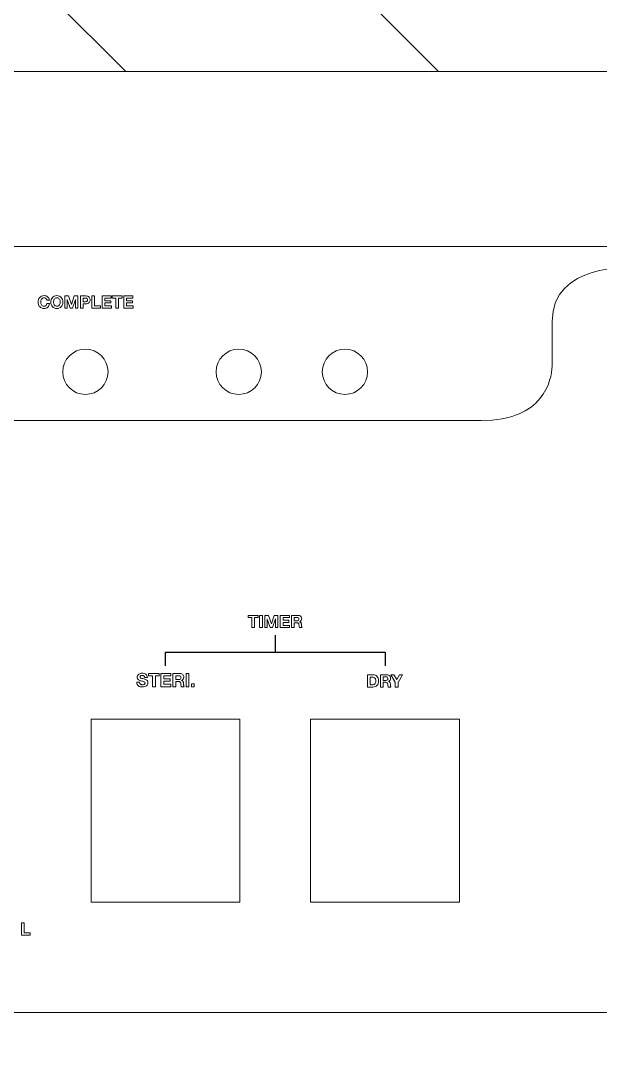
# Model space of a CAD drawing. Header units: millimetres. Extents: x 0 to 80449, y -23917 to 9476.
# Drawn here: x 9863.2 to 10029.6, y 4144.4 to 4439.6 of the extents above; entities that cross this region are included whole.
import ezdxf

# ---------------------------------------------------------------- set-up
doc = ezdxf.new("R2010")
doc.units = ezdxf.units.MM
doc.layers.get('0').update_dxf_attribs({"lineweight": 15})
doc.layers.add('D', color=3, linetype='Continuous', lineweight=13)

msp = doc.modelspace()

# ---------------------------------------------------------------- hatches: boundary and pattern name
at = {"layer": 'D'}
h = msp.add_hatch(dxfattribs=at)
h.set_pattern_fill('ANSI31', color=256, scale=20, angle=90, style=0)
h.set_pattern_definition([(135, (-17162.68, -4440.126), (-44.90128, -44.90128), [])])
h.paths.add_polyline_path([(10458.786, 4411.891), (11128.786, 4411.891), (11128.786, 5324.956), (8628.786, 5324.956), (8628.786, 4411.891), (9298.786, 4411.891), (9298.786, 2624.956), (9428.786, 2624.956), (9428.786, 4424.956), (10328.786, 4424.956), (10328.786, 2624.956), (10458.786, 2624.956)])

# ---------------------------------------------------------------- linework, layer by layer
for p, q in [((9428.786, 4424.956), (10328.786, 4424.956)), ((10253.786, 4374.706), (9503.786, 4374.706)), ((9883.436, 4238.956), (9926.136, 4238.956)), ((9883.436, 4186.456), (9883.436, 4238.956)), ((9926.136, 4238.956), (9926.136, 4186.456)), ((9946.436, 4238.956), (9989.136, 4238.956)), ((9946.436, 4238.956), (9946.436, 4186.456)), ((9989.136, 4238.956), (9989.136, 4186.456)), ((9883.436, 4186.456), (9926.136, 4186.456)), ((9946.436, 4186.456), (9989.136, 4186.456)), ((10253.786, 4154.706), (9503.786, 4154.706))]:
    msp.add_line(p, q)
for points in [[(9876.944, 4360.497), (9877.769, 4358.072), (9877.779, 4358.072), (9878.559, 4360.497), (9879.651, 4360.497), (9879.651, 4356.97), (9878.925, 4356.97), (9878.925, 4359.469), (9878.915, 4359.469), (9878.051, 4356.97), (9877.453, 4356.97), (9876.589, 4359.445), (9876.579, 4359.445), (9876.579, 4356.97), (9875.853, 4356.97), (9875.853, 4360.497), (9876.944, 4360.497)], [(9884.402, 4360.497), (9884.402, 4357.622), (9886.121, 4357.622), (9886.121, 4356.97), (9883.627, 4356.97), (9883.627, 4360.497), (9884.402, 4360.497)], [(9889.193, 4360.497), (9889.193, 4359.845), (9887.331, 4359.845), (9887.331, 4359.089), (9889.04, 4359.089), (9889.04, 4358.486), (9887.331, 4358.486), (9887.331, 4357.622), (9889.232, 4357.622), (9889.232, 4356.97), (9886.555, 4356.97), (9886.555, 4360.497), (9889.193, 4360.497)], [(9889.479, 4359.845), (9889.479, 4360.497), (9892.369, 4360.497), (9892.369, 4359.845), (9891.312, 4359.845), (9891.312, 4356.97), (9890.536, 4356.97), (9890.536, 4359.845), (9889.479, 4359.845)], [(9895.411, 4360.497), (9895.411, 4359.845), (9893.549, 4359.845), (9893.549, 4359.089), (9895.258, 4359.089), (9895.258, 4358.486), (9893.549, 4358.486), (9893.549, 4357.622), (9895.45, 4357.622), (9895.45, 4356.97), (9892.773, 4356.97), (9892.773, 4360.497), (9895.411, 4360.497)], [(9928.502, 4268.129), (9928.502, 4268.781), (9931.392, 4268.781), (9931.392, 4268.129), (9930.335, 4268.129), (9930.335, 4265.255), (9929.559, 4265.255), (9929.559, 4268.129), (9928.502, 4268.129)], [(9932.572, 4268.781), (9932.572, 4265.255), (9931.796, 4265.255), (9931.796, 4268.781), (9932.572, 4268.781)], [(9934.345, 4268.781), (9935.169, 4266.357), (9935.179, 4266.357), (9935.96, 4268.781), (9937.051, 4268.781), (9937.051, 4265.255), (9936.325, 4265.255), (9936.325, 4267.754), (9936.315, 4267.754), (9935.451, 4265.255), (9934.853, 4265.255), (9933.989, 4267.729), (9933.979, 4267.729), (9933.979, 4265.255), (9933.253, 4265.255), (9933.253, 4268.781), (9934.345, 4268.781)], [(9940.37, 4268.781), (9940.37, 4268.129), (9938.508, 4268.129), (9938.508, 4267.374), (9940.217, 4267.374), (9940.217, 4266.771), (9938.508, 4266.771), (9938.508, 4265.907), (9940.409, 4265.907), (9940.409, 4265.255), (9937.733, 4265.255), (9937.733, 4268.781), (9940.37, 4268.781)], [(9899.908, 4251.384), (9899.908, 4252.082), (9903.004, 4252.082), (9903.004, 4251.384), (9901.871, 4251.384), (9901.871, 4248.304), (9901.041, 4248.304), (9901.041, 4251.384), (9899.908, 4251.384)], [(9906.263, 4252.082), (9906.263, 4251.384), (9904.268, 4251.384), (9904.268, 4250.574), (9906.099, 4250.574), (9906.099, 4249.928), (9904.268, 4249.928), (9904.268, 4249.002), (9906.305, 4249.002), (9906.305, 4248.304), (9903.438, 4248.304), (9903.438, 4252.082), (9906.263, 4252.082)], [(9911.518, 4252.082), (9911.518, 4248.304), (9910.687, 4248.304), (9910.687, 4252.082), (9911.518, 4252.082)], [(9969.445, 4251.717), (9970.315, 4251.717), (9971.139, 4250.324), (9971.959, 4251.717), (9972.823, 4251.717), (9971.515, 4249.544), (9971.515, 4248.191), (9970.739, 4248.191), (9970.739, 4249.564), (9969.445, 4251.717)], [(9913.031, 4249.119), (9913.031, 4248.304), (9912.201, 4248.304), (9912.201, 4249.119), (9913.031, 4249.119)], [(9864.213, 4180.496), (9864.213, 4177.622), (9865.932, 4177.622), (9865.932, 4176.97), (9863.438, 4176.97), (9863.438, 4180.496), (9864.213, 4180.496)]]:
    msp.add_lwpolyline(points)
at = {"lineweight": 30}
for points in [[(9936.286, 4263.073), (9936.286, 4258.197)], [(9904.786, 4254.301), (9904.786, 4258.197), (9967.786, 4258.197), (9967.786, 4254.301)]]:
    msp.add_lwpolyline(points, dxfattribs=at)
for centre in [(9881.786, 4338.706), (9925.786, 4338.706), (9956.286, 4338.706)]:
    msp.add_circle(centre, 6.5)
for points, knots in [([(10038.71, 4368.706), (10038.71, 4368.706), (10015.781, 4369.987), (10015.781, 4353.2), (10015.781, 4348.322), (10015.781, 4343.229), (10015.781, 4340.296)], [3, 3, 3, 3, 4, 4, 4, 4.5074258, 4.5074258, 4.5074258, 4.5074258]), ([(9870.613, 4359.556), (9870.567, 4359.63), (9870.509, 4359.695), (9870.44, 4359.751), (9870.371, 4359.807), (9870.292, 4359.85), (9870.205, 4359.882), (9870.118, 4359.913), (9870.027, 4359.929), (9869.931, 4359.929), (9869.757, 4359.929), (9869.609, 4359.895), (9869.487, 4359.827), (9869.365, 4359.76), (9869.266, 4359.669), (9869.19, 4359.556), (9869.115, 4359.442), (9869.059, 4359.313), (9869.025, 4359.168), (9868.99, 4359.023), (9868.973, 4358.873), (9868.973, 4358.719), (9868.973, 4358.57), (9868.99, 4358.426), (9869.025, 4358.286), (9869.059, 4358.146), (9869.115, 4358.02), (9869.19, 4357.909), (9869.266, 4357.797), (9869.365, 4357.707), (9869.487, 4357.639), (9869.609, 4357.572), (9869.757, 4357.538), (9869.931, 4357.538), (9870.168, 4357.538), (9870.353, 4357.611), (9870.487, 4357.755), (9870.62, 4357.9), (9870.702, 4358.091), (9870.731, 4358.328), (9870.731, 4358.328), (9871.482, 4358.328), (9871.482, 4358.328), (9871.462, 4358.108), (9871.411, 4357.909), (9871.329, 4357.731), (9871.247, 4357.553), (9871.138, 4357.402), (9871.003, 4357.276), (9870.868, 4357.151), (9870.71, 4357.056), (9870.529, 4356.99), (9870.348, 4356.924), (9870.148, 4356.891), (9869.931, 4356.891), (9869.661, 4356.891), (9869.418, 4356.938), (9869.203, 4357.032), (9868.987, 4357.126), (9868.805, 4357.255), (9868.657, 4357.42), (9868.509, 4357.584), (9868.395, 4357.778), (9868.316, 4358), (9868.237, 4358.222), (9868.198, 4358.462), (9868.198, 4358.719), (9868.198, 4358.982), (9868.237, 4359.226), (9868.316, 4359.452), (9868.395, 4359.678), (9868.509, 4359.874), (9868.657, 4360.042), (9868.805, 4360.21), (9868.987, 4360.342), (9869.203, 4360.437), (9869.418, 4360.533), (9869.661, 4360.58), (9869.931, 4360.58), (9870.126, 4360.58), (9870.309, 4360.553), (9870.482, 4360.497), (9870.655, 4360.441), (9870.809, 4360.359), (9870.946, 4360.252), (9871.083, 4360.145), (9871.196, 4360.013), (9871.285, 4359.854), (9871.373, 4359.696), (9871.429, 4359.515), (9871.452, 4359.311), (9871.452, 4359.311), (9870.702, 4359.311), (9870.702, 4359.311), (9870.689, 4359.4), (9870.659, 4359.482), (9870.613, 4359.556)], [0, 0, 0, 0, 1, 1, 1, 2, 2, 2, 3, 3, 3, 4, 4, 4, 5, 5, 5, 6, 6, 6, 7, 7, 7, 8, 8, 8, 9, 9, 9, 10, 10, 10, 11, 11, 11, 12, 12, 12, 13, 13, 13, 14, 14, 14, 15, 15, 15, 16, 16, 16, 17, 17, 17, 18, 18, 18, 19, 19, 19, 20, 20, 20, 21, 21, 21, 22, 22, 22, 23, 23, 23, 24, 24, 24, 25, 25, 25, 26, 26, 26, 27, 27, 27, 28, 28, 28, 29, 29, 29, 30, 30, 30, 31, 31, 31, 32, 32, 32, 32]), ([(9871.976, 4359.452), (9872.055, 4359.678), (9872.169, 4359.874), (9872.317, 4360.042), (9872.465, 4360.21), (9872.647, 4360.342), (9872.862, 4360.437), (9873.078, 4360.533), (9873.321, 4360.58), (9873.591, 4360.58), (9873.864, 4360.58), (9874.108, 4360.533), (9874.322, 4360.437), (9874.536, 4360.342), (9874.717, 4360.21), (9874.865, 4360.042), (9875.013, 4359.874), (9875.127, 4359.678), (9875.206, 4359.452), (9875.285, 4359.226), (9875.325, 4358.982), (9875.325, 4358.719), (9875.325, 4358.462), (9875.285, 4358.222), (9875.206, 4358), (9875.127, 4357.778), (9875.013, 4357.584), (9874.865, 4357.42), (9874.717, 4357.255), (9874.536, 4357.126), (9874.322, 4357.032), (9874.108, 4356.938), (9873.864, 4356.891), (9873.591, 4356.891), (9873.321, 4356.891), (9873.078, 4356.938), (9872.862, 4357.032), (9872.647, 4357.126), (9872.465, 4357.255), (9872.317, 4357.42), (9872.169, 4357.584), (9872.055, 4357.778), (9871.976, 4358), (9871.897, 4358.222), (9871.857, 4358.462), (9871.857, 4358.719), (9871.857, 4358.982), (9871.897, 4359.226), (9871.976, 4359.452)], [0, 0, 0, 0, 1, 1, 1, 2, 2, 2, 3, 3, 3, 4, 4, 4, 5, 5, 5, 6, 6, 6, 7, 7, 7, 8, 8, 8, 9, 9, 9, 10, 10, 10, 11, 11, 11, 12, 12, 12, 13, 13, 13, 14, 14, 14, 15, 15, 15, 16, 16, 16, 16]), ([(9872.685, 4358.286), (9872.719, 4358.146), (9872.774, 4358.02), (9872.85, 4357.909), (9872.926, 4357.797), (9873.025, 4357.707), (9873.146, 4357.639), (9873.268, 4357.572), (9873.416, 4357.538), (9873.591, 4357.538), (9873.765, 4357.538), (9873.914, 4357.572), (9874.035, 4357.639), (9874.157, 4357.707), (9874.256, 4357.797), (9874.332, 4357.909), (9874.408, 4358.02), (9874.463, 4358.146), (9874.497, 4358.286), (9874.532, 4358.426), (9874.549, 4358.57), (9874.549, 4358.719), (9874.549, 4358.873), (9874.532, 4359.023), (9874.497, 4359.168), (9874.463, 4359.313), (9874.408, 4359.442), (9874.332, 4359.556), (9874.256, 4359.669), (9874.157, 4359.76), (9874.035, 4359.827), (9873.914, 4359.895), (9873.765, 4359.929), (9873.591, 4359.929), (9873.416, 4359.929), (9873.268, 4359.895), (9873.146, 4359.827), (9873.025, 4359.76), (9872.926, 4359.669), (9872.85, 4359.556), (9872.774, 4359.442), (9872.719, 4359.313), (9872.685, 4359.168), (9872.65, 4359.023), (9872.633, 4358.873), (9872.633, 4358.719), (9872.633, 4358.57), (9872.65, 4358.426), (9872.685, 4358.286)], [0, 0, 0, 0, 1, 1, 1, 2, 2, 2, 3, 3, 3, 4, 4, 4, 5, 5, 5, 6, 6, 6, 7, 7, 7, 8, 8, 8, 9, 9, 9, 10, 10, 10, 11, 11, 11, 12, 12, 12, 13, 13, 13, 14, 14, 14, 15, 15, 15, 16, 16, 16, 16]), ([(9881.923, 4360.497), (9882.144, 4360.497), (9882.331, 4360.464), (9882.486, 4360.4), (9882.641, 4360.336), (9882.766, 4360.251), (9882.864, 4360.146), (9882.961, 4360.04), (9883.032, 4359.92), (9883.076, 4359.785), (9883.121, 4359.65), (9883.143, 4359.51), (9883.143, 4359.366), (9883.143, 4359.224), (9883.121, 4359.085), (9883.076, 4358.948), (9883.032, 4358.812), (9882.961, 4358.69), (9882.864, 4358.585), (9882.766, 4358.48), (9882.641, 4358.395), (9882.486, 4358.331), (9882.331, 4358.267), (9882.144, 4358.235), (9881.923, 4358.235), (9881.923, 4358.235), (9881.108, 4358.235), (9881.108, 4358.235), (9881.108, 4358.235), (9881.108, 4356.97), (9881.108, 4356.97), (9881.108, 4356.97), (9880.332, 4356.97), (9880.332, 4356.97), (9880.332, 4356.97), (9880.332, 4360.497), (9880.332, 4360.497), (9880.332, 4360.497), (9881.923, 4360.497), (9881.923, 4360.497)], [0, 0, 0, 0, 1, 1, 1, 2, 2, 2, 3, 3, 3, 4, 4, 4, 5, 5, 5, 6, 6, 6, 7, 7, 7, 8, 8, 8, 9, 9, 9, 10, 10, 10, 11, 11, 11, 12, 12, 12, 13, 13, 13, 13]), ([(9881.71, 4358.837), (9881.799, 4358.837), (9881.885, 4358.844), (9881.967, 4358.857), (9882.049, 4358.87), (9882.122, 4358.895), (9882.185, 4358.933), (9882.247, 4358.971), (9882.297, 4359.025), (9882.335, 4359.094), (9882.373, 4359.163), (9882.392, 4359.254), (9882.392, 4359.366), (9882.392, 4359.478), (9882.373, 4359.568), (9882.335, 4359.637), (9882.297, 4359.706), (9882.247, 4359.76), (9882.185, 4359.798), (9882.122, 4359.835), (9882.049, 4359.861), (9881.967, 4359.874), (9881.885, 4359.887), (9881.799, 4359.894), (9881.71, 4359.894), (9881.71, 4359.894), (9881.108, 4359.894), (9881.108, 4359.894), (9881.108, 4359.894), (9881.108, 4358.837), (9881.108, 4358.837), (9881.108, 4358.837), (9881.71, 4358.837), (9881.71, 4358.837)], [0, 0, 0, 0, 1, 1, 1, 2, 2, 2, 3, 3, 3, 4, 4, 4, 5, 5, 5, 6, 6, 6, 7, 7, 7, 8, 8, 8, 9, 9, 9, 10, 10, 10, 11, 11, 11, 11]), ([(10015.781, 4340.296), (10015.577, 4336.288), (10013.423, 4324.706), (9995.346, 4324.706), (9974.673, 4324.706), (9705.746, 4324.706), (9705.746, 4324.706)], [5.1730311, 5.1730311, 5.1730311, 5.1730311, 6, 6, 6, 7, 7, 7, 7]), ([(9942.835, 4268.781), (9942.993, 4268.781), (9943.135, 4268.756), (9943.262, 4268.705), (9943.389, 4268.654), (9943.498, 4268.584), (9943.588, 4268.495), (9943.679, 4268.406), (9943.748, 4268.303), (9943.795, 4268.186), (9943.843, 4268.069), (9943.867, 4267.943), (9943.867, 4267.808), (9943.867, 4267.601), (9943.823, 4267.421), (9943.736, 4267.27), (9943.649, 4267.119), (9943.507, 4267.003), (9943.309, 4266.924), (9943.309, 4266.924), (9943.309, 4266.915), (9943.309, 4266.915), (9943.405, 4266.888), (9943.483, 4266.848), (9943.546, 4266.793), (9943.609, 4266.739), (9943.66, 4266.675), (9943.699, 4266.601), (9943.739, 4266.527), (9943.768, 4266.445), (9943.786, 4266.357), (9943.804, 4266.268), (9943.816, 4266.179), (9943.823, 4266.09), (9943.826, 4266.033), (9943.829, 4265.968), (9943.832, 4265.892), (9943.836, 4265.816), (9943.841, 4265.739), (9943.85, 4265.66), (9943.858, 4265.581), (9943.871, 4265.506), (9943.889, 4265.435), (9943.908, 4265.364), (9943.934, 4265.304), (9943.971, 4265.255), (9943.971, 4265.255), (9943.195, 4265.255), (9943.195, 4265.255), (9943.152, 4265.367), (9943.126, 4265.5), (9943.117, 4265.655), (9943.106, 4265.81), (9943.092, 4265.958), (9943.072, 4266.1), (9943.046, 4266.284), (9942.99, 4266.419), (9942.904, 4266.505), (9942.818, 4266.59), (9942.678, 4266.633), (9942.484, 4266.633), (9942.484, 4266.633), (9941.709, 4266.633), (9941.709, 4266.633), (9941.709, 4266.633), (9941.709, 4265.255), (9941.709, 4265.255), (9941.709, 4265.255), (9940.933, 4265.255), (9940.933, 4265.255), (9940.933, 4265.255), (9940.933, 4268.781), (9940.933, 4268.781), (9940.933, 4268.781), (9942.835, 4268.781), (9942.835, 4268.781)], [0, 0, 0, 0, 1, 1, 1, 2, 2, 2, 3, 3, 3, 4, 4, 4, 5, 5, 5, 6, 6, 6, 7, 7, 7, 8, 8, 8, 9, 9, 9, 10, 10, 10, 11, 11, 11, 12, 12, 12, 13, 13, 13, 14, 14, 14, 15, 15, 15, 16, 16, 16, 17, 17, 17, 18, 18, 18, 19, 19, 19, 20, 20, 20, 21, 21, 21, 22, 22, 22, 23, 23, 23, 24, 24, 24, 25, 25, 25, 25]), ([(9942.558, 4267.186), (9942.736, 4267.186), (9942.869, 4267.226), (9942.958, 4267.305), (9943.047, 4267.384), (9943.092, 4267.512), (9943.092, 4267.69), (9943.092, 4267.861), (9943.047, 4267.985), (9942.958, 4268.063), (9942.869, 4268.14), (9942.736, 4268.179), (9942.558, 4268.179), (9942.558, 4268.179), (9941.709, 4268.179), (9941.709, 4268.179), (9941.709, 4268.179), (9941.709, 4267.186), (9941.709, 4267.186), (9941.709, 4267.186), (9942.558, 4267.186), (9942.558, 4267.186)], [0, 0, 0, 0, 1, 1, 1, 2, 2, 2, 3, 3, 3, 4, 4, 4, 5, 5, 5, 6, 6, 6, 7, 7, 7, 7]), ([(9897.405, 4249.235), (9897.451, 4249.147), (9897.512, 4249.075), (9897.588, 4249.021), (9897.664, 4248.966), (9897.753, 4248.926), (9897.855, 4248.899), (9897.957, 4248.873), (9898.063, 4248.86), (9898.172, 4248.86), (9898.247, 4248.86), (9898.326, 4248.866), (9898.411, 4248.878), (9898.495, 4248.89), (9898.575, 4248.914), (9898.649, 4248.949), (9898.723, 4248.984), (9898.785, 4249.033), (9898.834, 4249.095), (9898.883, 4249.157), (9898.908, 4249.235), (9898.908, 4249.33), (9898.908, 4249.433), (9898.875, 4249.516), (9898.81, 4249.579), (9898.745, 4249.642), (9898.659, 4249.695), (9898.553, 4249.738), (9898.448, 4249.78), (9898.328, 4249.817), (9898.194, 4249.849), (9898.059, 4249.881), (9897.923, 4249.916), (9897.786, 4249.955), (9897.645, 4249.99), (9897.507, 4250.033), (9897.374, 4250.084), (9897.239, 4250.136), (9897.119, 4250.202), (9897.013, 4250.283), (9896.908, 4250.364), (9896.822, 4250.465), (9896.757, 4250.587), (9896.691, 4250.709), (9896.659, 4250.856), (9896.659, 4251.029), (9896.659, 4251.223), (9896.7, 4251.391), (9896.783, 4251.534), (9896.866, 4251.677), (9896.975, 4251.796), (9897.109, 4251.891), (9897.243, 4251.987), (9897.394, 4252.057), (9897.564, 4252.103), (9897.733, 4252.149), (9897.903, 4252.172), (9898.072, 4252.172), (9898.269, 4252.172), (9898.459, 4252.15), (9898.641, 4252.106), (9898.823, 4252.062), (9898.984, 4251.99), (9899.125, 4251.891), (9899.266, 4251.793), (9899.378, 4251.667), (9899.461, 4251.513), (9899.544, 4251.36), (9899.585, 4251.173), (9899.585, 4250.955), (9899.585, 4250.955), (9898.781, 4250.955), (9898.781, 4250.955), (9898.774, 4251.068), (9898.75, 4251.161), (9898.71, 4251.235), (9898.669, 4251.309), (9898.615, 4251.368), (9898.548, 4251.41), (9898.481, 4251.452), (9898.404, 4251.482), (9898.318, 4251.5), (9898.231, 4251.518), (9898.137, 4251.526), (9898.035, 4251.526), (9897.968, 4251.526), (9897.901, 4251.519), (9897.834, 4251.505), (9897.767, 4251.491), (9897.706, 4251.466), (9897.651, 4251.431), (9897.596, 4251.396), (9897.551, 4251.352), (9897.516, 4251.299), (9897.481, 4251.246), (9897.463, 4251.179), (9897.463, 4251.098), (9897.463, 4251.024), (9897.478, 4250.964), (9897.506, 4250.918), (9897.534, 4250.872), (9897.589, 4250.83), (9897.673, 4250.791), (9897.755, 4250.752), (9897.87, 4250.713), (9898.016, 4250.675), (9898.163, 4250.636), (9898.354, 4250.586), (9898.59, 4250.526), (9898.661, 4250.512), (9898.759, 4250.486), (9898.884, 4250.45), (9899.009, 4250.413), (9899.133, 4250.353), (9899.257, 4250.272), (9899.381, 4250.191), (9899.487, 4250.083), (9899.577, 4249.947), (9899.667, 4249.811), (9899.712, 4249.637), (9899.712, 4249.426), (9899.712, 4249.253), (9899.679, 4249.092), (9899.612, 4248.944), (9899.545, 4248.796), (9899.445, 4248.668), (9899.312, 4248.561), (9899.18, 4248.453), (9899.016, 4248.369), (9898.821, 4248.309), (9898.625, 4248.249), (9898.398, 4248.219), (9898.14, 4248.219), (9897.932, 4248.219), (9897.73, 4248.245), (9897.535, 4248.296), (9897.339, 4248.347), (9897.166, 4248.427), (9897.016, 4248.536), (9896.866, 4248.646), (9896.747, 4248.785), (9896.659, 4248.955), (9896.571, 4249.124), (9896.528, 4249.325), (9896.532, 4249.558), (9896.532, 4249.558), (9897.336, 4249.558), (9897.336, 4249.558), (9897.336, 4249.431), (9897.359, 4249.323), (9897.405, 4249.235)], [0, 0, 0, 0, 1, 1, 1, 2, 2, 2, 3, 3, 3, 4, 4, 4, 5, 5, 5, 6, 6, 6, 7, 7, 7, 8, 8, 8, 9, 9, 9, 10, 10, 10, 11, 11, 11, 12, 12, 12, 13, 13, 13, 14, 14, 14, 15, 15, 15, 16, 16, 16, 17, 17, 17, 18, 18, 18, 19, 19, 19, 20, 20, 20, 21, 21, 21, 22, 22, 22, 23, 23, 23, 24, 24, 24, 25, 25, 25, 26, 26, 26, 27, 27, 27, 28, 28, 28, 29, 29, 29, 30, 30, 30, 31, 31, 31, 32, 32, 32, 33, 33, 33, 34, 34, 34, 35, 35, 35, 36, 36, 36, 37, 37, 37, 38, 38, 38, 39, 39, 39, 40, 40, 40, 41, 41, 41, 42, 42, 42, 43, 43, 43, 44, 44, 44, 45, 45, 45, 46, 46, 46, 47, 47, 47, 48, 48, 48, 49, 49, 49, 50, 50, 50, 50]), ([(9908.904, 4252.082), (9909.073, 4252.082), (9909.225, 4252.055), (9909.361, 4252), (9909.497, 4251.945), (9909.613, 4251.87), (9909.71, 4251.775), (9909.808, 4251.68), (9909.881, 4251.57), (9909.933, 4251.444), (9909.984, 4251.319), (9910.01, 4251.184), (9910.01, 4251.04), (9910.01, 4250.817), (9909.963, 4250.625), (9909.87, 4250.463), (9909.776, 4250.3), (9909.623, 4250.177), (9909.411, 4250.092), (9909.411, 4250.092), (9909.411, 4250.082), (9909.411, 4250.082), (9909.514, 4250.054), (9909.599, 4250.01), (9909.666, 4249.952), (9909.733, 4249.894), (9909.788, 4249.825), (9909.83, 4249.746), (9909.872, 4249.666), (9909.903, 4249.579), (9909.922, 4249.484), (9909.941, 4249.389), (9909.955, 4249.293), (9909.962, 4249.198), (9909.965, 4249.138), (9909.969, 4249.068), (9909.972, 4248.986), (9909.976, 4248.905), (9909.982, 4248.822), (9909.991, 4248.738), (9910, 4248.653), (9910.014, 4248.573), (9910.034, 4248.497), (9910.053, 4248.421), (9910.082, 4248.357), (9910.12, 4248.304), (9910.12, 4248.304), (9909.29, 4248.304), (9909.29, 4248.304), (9909.244, 4248.423), (9909.216, 4248.566), (9909.205, 4248.732), (9909.194, 4248.898), (9909.179, 4249.057), (9909.158, 4249.209), (9909.13, 4249.406), (9909.07, 4249.551), (9908.977, 4249.642), (9908.886, 4249.734), (9908.736, 4249.78), (9908.528, 4249.78), (9908.528, 4249.78), (9907.697, 4249.78), (9907.697, 4249.78), (9907.697, 4249.78), (9907.697, 4248.304), (9907.697, 4248.304), (9907.697, 4248.304), (9906.866, 4248.304), (9906.866, 4248.304), (9906.866, 4248.304), (9906.866, 4252.082), (9906.866, 4252.082), (9906.866, 4252.082), (9908.904, 4252.082), (9908.904, 4252.082)], [0, 0, 0, 0, 1, 1, 1, 2, 2, 2, 3, 3, 3, 4, 4, 4, 5, 5, 5, 6, 6, 6, 7, 7, 7, 8, 8, 8, 9, 9, 9, 10, 10, 10, 11, 11, 11, 12, 12, 12, 13, 13, 13, 14, 14, 14, 15, 15, 15, 16, 16, 16, 17, 17, 17, 18, 18, 18, 19, 19, 19, 20, 20, 20, 21, 21, 21, 22, 22, 22, 23, 23, 23, 24, 24, 24, 25, 25, 25, 25]), ([(9908.607, 4250.373), (9908.798, 4250.373), (9908.941, 4250.415), (9909.036, 4250.5), (9909.131, 4250.584), (9909.179, 4250.722), (9909.179, 4250.913), (9909.179, 4251.096), (9909.131, 4251.229), (9909.036, 4251.312), (9908.941, 4251.395), (9908.798, 4251.437), (9908.607, 4251.437), (9908.607, 4251.437), (9907.697, 4251.437), (9907.697, 4251.437), (9907.697, 4251.437), (9907.697, 4250.373), (9907.697, 4250.373), (9907.697, 4250.373), (9908.607, 4250.373), (9908.607, 4250.373)], [0, 0, 0, 0, 1, 1, 1, 2, 2, 2, 3, 3, 3, 4, 4, 4, 5, 5, 5, 6, 6, 6, 7, 7, 7, 7]), ([(9964.304, 4251.717), (9964.531, 4251.717), (9964.743, 4251.68), (9964.939, 4251.608), (9965.135, 4251.536), (9965.304, 4251.427), (9965.447, 4251.282), (9965.591, 4251.138), (9965.702, 4250.956), (9965.783, 4250.739), (9965.864, 4250.522), (9965.904, 4250.267), (9965.904, 4249.974), (9965.904, 4249.717), (9965.871, 4249.48), (9965.806, 4249.262), (9965.74, 4249.045), (9965.64, 4248.858), (9965.507, 4248.699), (9965.373, 4248.541), (9965.207, 4248.417), (9965.008, 4248.326), (9964.809, 4248.236), (9964.574, 4248.191), (9964.304, 4248.191), (9964.304, 4248.191), (9962.783, 4248.191), (9962.783, 4248.191), (9962.783, 4248.191), (9962.783, 4251.717), (9962.783, 4251.717), (9962.783, 4251.717), (9964.304, 4251.717), (9964.304, 4251.717)], [0, 0, 0, 0, 1, 1, 1, 2, 2, 2, 3, 3, 3, 4, 4, 4, 5, 5, 5, 6, 6, 6, 7, 7, 7, 8, 8, 8, 9, 9, 9, 10, 10, 10, 11, 11, 11, 11]), ([(9964.25, 4248.842), (9964.362, 4248.842), (9964.47, 4248.861), (9964.576, 4248.897), (9964.681, 4248.933), (9964.775, 4248.993), (9964.857, 4249.077), (9964.94, 4249.161), (9965.005, 4249.27), (9965.055, 4249.405), (9965.104, 4249.54), (9965.129, 4249.705), (9965.129, 4249.899), (9965.129, 4250.077), (9965.112, 4250.238), (9965.077, 4250.381), (9965.042, 4250.524), (9964.986, 4250.647), (9964.907, 4250.749), (9964.827, 4250.851), (9964.723, 4250.929), (9964.593, 4250.984), (9964.463, 4251.038), (9964.302, 4251.065), (9964.111, 4251.065), (9964.111, 4251.065), (9963.558, 4251.065), (9963.558, 4251.065), (9963.558, 4251.065), (9963.558, 4248.842), (9963.558, 4248.842), (9963.558, 4248.842), (9964.25, 4248.842), (9964.25, 4248.842)], [0, 0, 0, 0, 1, 1, 1, 2, 2, 2, 3, 3, 3, 4, 4, 4, 5, 5, 5, 6, 6, 6, 7, 7, 7, 8, 8, 8, 9, 9, 9, 10, 10, 10, 11, 11, 11, 11]), ([(9968.344, 4251.717), (9968.502, 4251.717), (9968.645, 4251.692), (9968.771, 4251.641), (9968.898, 4251.59), (9969.007, 4251.519), (9969.097, 4251.43), (9969.188, 4251.341), (9969.257, 4251.239), (9969.305, 4251.122), (9969.352, 4251.005), (9969.376, 4250.879), (9969.376, 4250.744), (9969.376, 4250.537), (9969.333, 4250.357), (9969.245, 4250.206), (9969.159, 4250.054), (9969.016, 4249.939), (9968.818, 4249.86), (9968.818, 4249.86), (9968.818, 4249.85), (9968.818, 4249.85), (9968.914, 4249.824), (9968.992, 4249.784), (9969.055, 4249.729), (9969.118, 4249.675), (9969.169, 4249.611), (9969.208, 4249.536), (9969.248, 4249.463), (9969.277, 4249.381), (9969.295, 4249.292), (9969.313, 4249.203), (9969.325, 4249.114), (9969.332, 4249.025), (9969.335, 4248.969), (9969.338, 4248.903), (9969.342, 4248.828), (9969.345, 4248.752), (9969.351, 4248.675), (9969.359, 4248.596), (9969.367, 4248.517), (9969.38, 4248.441), (9969.398, 4248.371), (9969.417, 4248.3), (9969.444, 4248.24), (9969.48, 4248.191), (9969.48, 4248.191), (9968.704, 4248.191), (9968.704, 4248.191), (9968.662, 4248.303), (9968.636, 4248.436), (9968.626, 4248.591), (9968.616, 4248.745), (9968.601, 4248.893), (9968.581, 4249.035), (9968.555, 4249.219), (9968.499, 4249.354), (9968.413, 4249.44), (9968.328, 4249.526), (9968.188, 4249.569), (9967.993, 4249.569), (9967.993, 4249.569), (9967.218, 4249.569), (9967.218, 4249.569), (9967.218, 4249.569), (9967.218, 4248.191), (9967.218, 4248.191), (9967.218, 4248.191), (9966.442, 4248.191), (9966.442, 4248.191), (9966.442, 4248.191), (9966.442, 4251.717), (9966.442, 4251.717), (9966.442, 4251.717), (9968.344, 4251.717), (9968.344, 4251.717)], [0, 0, 0, 0, 1, 1, 1, 2, 2, 2, 3, 3, 3, 4, 4, 4, 5, 5, 5, 6, 6, 6, 7, 7, 7, 8, 8, 8, 9, 9, 9, 10, 10, 10, 11, 11, 11, 12, 12, 12, 13, 13, 13, 14, 14, 14, 15, 15, 15, 16, 16, 16, 17, 17, 17, 18, 18, 18, 19, 19, 19, 20, 20, 20, 21, 21, 21, 22, 22, 22, 23, 23, 23, 24, 24, 24, 25, 25, 25, 25]), ([(9968.068, 4250.122), (9968.246, 4250.122), (9968.379, 4250.161), (9968.467, 4250.24), (9968.556, 4250.319), (9968.601, 4250.448), (9968.601, 4250.626), (9968.601, 4250.796), (9968.556, 4250.921), (9968.467, 4250.998), (9968.379, 4251.076), (9968.246, 4251.114), (9968.068, 4251.114), (9968.068, 4251.114), (9967.218, 4251.114), (9967.218, 4251.114), (9967.218, 4251.114), (9967.218, 4250.122), (9967.218, 4250.122), (9967.218, 4250.122), (9968.068, 4250.122), (9968.068, 4250.122)], [0, 0, 0, 0, 1, 1, 1, 2, 2, 2, 3, 3, 3, 4, 4, 4, 5, 5, 5, 6, 6, 6, 7, 7, 7, 7])]:
    msp.add_open_spline(points, degree=3, knots=knots)

doc.saveas('drawing.dxf')
